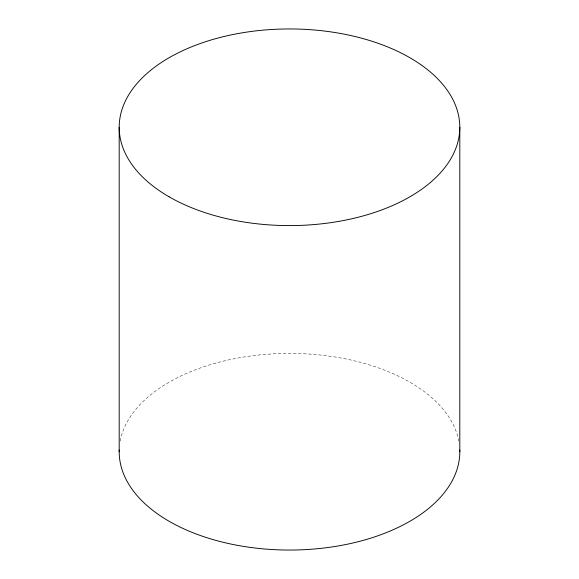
<?xml version="1.0" encoding="UTF-8"?>
<svg xmlns="http://www.w3.org/2000/svg" width="579" height="579" viewBox="0 0 579 579"><rect width="100%" height="100%" fill="white"/><g stroke="black" fill="none" stroke-linecap="round" stroke-linejoin="round"><path stroke-width="0.43" stroke-dasharray="2.9 2.17" d="M120.193 441.111A170.306 98.321 0 0 1 289.5 353.407A170.306 98.321 0 0 1 458.807 441.111"/><path stroke-width="0.87" d="M459.806 127.271L459.806 451.729M119.194 127.271L119.194 451.729M459.777 449.97A170.306 98.321 0 0 1 289.5 550.05A170.306 98.321 0 0 1 119.223 449.97M169.075 196.795A170.306 98.321 0 0 0 454.001 152.718A170.306 98.321 0 0 0 245.424 32.301A170.306 98.321 0 0 0 169.075 196.795"/></g></svg>
